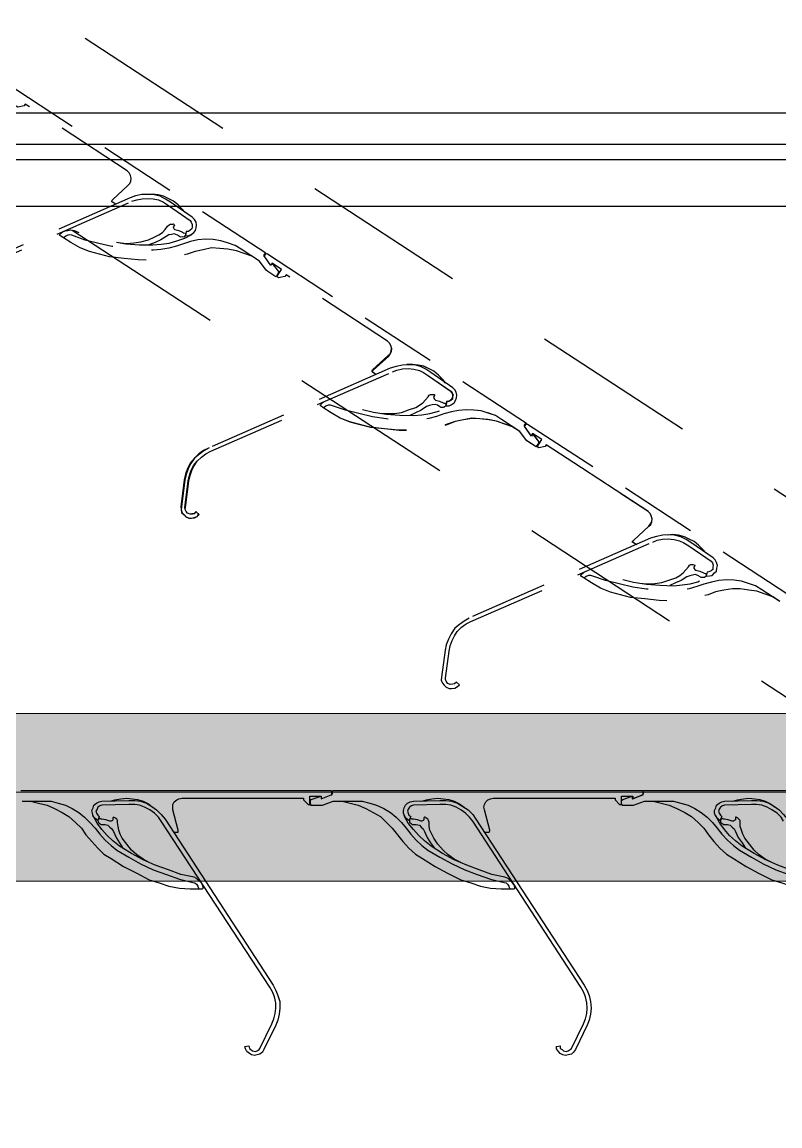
# Model space of a CAD drawing. Header units: centimetres. Extents: x -35664 to 50682, y -23001 to 23705.
# Drawn here: x 4958.26 to 4982.61, y -11494.89 to -11459.42 of the extents above; entities that cross this region are included whole.
import ezdxf

# ---------------------------------------------------------------- set-up
doc = ezdxf.new("R2010")
doc.units = ezdxf.units.CM
doc.linetypes.add('Style de ligne -13', pattern=[0.14763779527559057, 0.09842519685039372, -0.04921259842519685])
doc.linetypes.add('Style de ligne -17', pattern=[0.3472222222222222, 0.20828, -0.1389422222222222])
for name, color, linetype in [('B GÈnÈral_Hatch', 252, 'Continuous'), ('B Général', 252, 'Continuous'), ('prlm-Coupe', 252, 'Continuous')]:
    doc.layers.add(name, color=color, linetype=linetype)

# ---------------------------------------------------------------- blocks, each defined once
blk = doc.blocks.new('B 90.Groupe-129-1')
at = {"layer": 'B Général', "linetype": 'Style de ligne -13', "ltscale": 25.4}
for p, q in [((4963.056272186502, -4078.916809981443), (4971.364238609536, -4084.350623410322)), ((4966.914375557169, -4081.718410389997), (4963.637246288522, -4079.575008814908)), ((4967.004342807993, -4082.586596339323), (4961.179551185831, -4085.150483029463)), ((4961.23336297439, -4085.261554663755), (4967.058154596552, -4082.697667973615)), ((4968.233516468271, -4082.834111922361), (4968.930500044092, -4083.315263932325)), ((4969.000015892251, -4083.208978503324), (4968.303032364114, -4082.727826445676)), ((4968.804394163354, -4083.662750237562), (4968.788021053537, -4083.803793662168)), ((4971.161001266702, -4084.622367852308), (4970.576431240304, -4084.240030663587)), ((4971.374912609323, -4084.914028494932), (4971.161001266702, -4084.622367852308)), ((4971.417232670053, -4084.385284131147), (4979.742912544473, -4089.83068303404)), ((4971.723067964776, -4085.11644806204), (4971.873685182794, -4084.886163609602)), ((4975.275484623178, -4087.186981766798), (4972.016068901285, -4085.05516561804)), ((4975.365451874002, -4088.055167716123), (4969.540660299524, -4090.619054453947)), ((4969.594472088083, -4090.730126088239), (4975.436979450448, -4088.177826302625)), ((4976.594475425943, -4088.3025883132), (4977.291459001764, -4088.783740323163)), ((4976.594625581964, -4088.302683299161), (4977.309322609171, -4088.795420830823)), ((4977.37883845733, -4088.689135354139), (4976.664141430124, -4088.196397774793)), ((4977.165353121027, -4089.131226676084), (4977.148980011209, -4089.272270100691)), ((4977.183216776117, -4089.142907088376), (4977.14913016723, -4089.272365038968)), ((4979.521960272058, -4090.09084429083), (4978.937390197976, -4089.708507054426)), ((4979.522110428079, -4090.090939229108), (4978.937540353998, -4089.708602040388)), ((4979.778191627725, -4089.853760521985), (4988.103871502145, -4095.299159424879)), ((4979.735871566995, -4090.38250488577), (4979.521960272058, -4090.09084429083)), ((4979.753737415536, -4090.394186776258), (4979.52211262153, -4090.090940754987)), ((4980.084026922448, -4090.584924452879), (4980.234644140466, -4090.35464000044)), ((4980.08417707847, -4090.585019343473), (4980.234794248803, -4090.354734986402)), ((4983.63644358085, -4092.65545820532), (4980.377027858956, -4090.523642056562)), ((4968.745195593103, -4091.641595023252), (4968.635371364816, -4092.505568831541)), ((4968.76305920051, -4091.653275435544), (4968.653235019907, -4092.517249291517)), ((4968.764829315408, -4092.539655440427), (4968.874653496011, -4091.675681632139)), ((4968.782692922815, -4092.551335900404), (4968.892517151102, -4091.687362044431)), ((4969.207013334497, -4092.752989237882), (4969.112313331827, -4092.665759890653)), ((4969.224876941904, -4092.764669650175), (4969.130176986917, -4092.677440302946)), ((4983.726410831674, -4093.523644154645), (4977.901619257196, -4096.087530844785)), ((4977.955431045755, -4096.198602479078), (4983.797938408121, -4093.646302693464)), ((4984.955584539636, -4093.77115969), (4985.670281566842, -4094.263897221662)), ((4985.739797462686, -4094.157611792661), (4985.025100387796, -4093.664874213316)), ((4985.544175733789, -4094.611383526899), (4985.510089124902, -4094.740841429807)), ((4987.883069385751, -4095.559415619947), (4987.29849931167, -4095.177078431226)), ((4977.124018205865, -4097.121751874067), (4977.014193977579, -4097.985725682355)), ((4977.143651928171, -4098.019812291242), (4977.253476108774, -4097.15583843527)), ((4977.58583594726, -4098.233146088697), (4977.491135944589, -4098.145916693784))]:
    blk.add_line(p, q, dxfattribs=at)
at = {"layer": 'B Général', "linetype": 'Style de ligne -13', "ltscale": 25.4, "flags": 128}
for points in [[(4963.637246288522, -4079.575008814908), (4963.602488388284, -4079.628151505567), (4963.39738813804, -4079.671049063779), (4963.344245352014, -4079.636291211225)], [(4966.542339863046, -4082.790262501813), (4966.436054386361, -4082.720746653654), (4966.418340887292, -4082.70916117964), (4966.423797573312, -4082.662144988157), (4966.435383047326, -4082.644431536771), (4966.936262525781, -4082.187978976347), (4967.000319446786, -4082.128708260633), (4967.028949369653, -4082.046266549207), (4967.039865030511, -4081.952235596754), (4967.021480192407, -4081.864334958173), (4966.973794903024, -4081.782564538099), (4966.914525665506, -4081.718505375959)], [(4968.303032364114, -4082.727826445676), (4968.143604149087, -4082.623552649595), (4967.972590460046, -4082.536992352582), (4967.778404344781, -4082.485861294843), (4967.578761495813, -4082.48174647627), (4967.379117883905, -4082.477627890684), (4967.174016107781, -4082.520527785398), (4967.004342807993, -4082.586596339323)], [(4968.769729198679, -4083.058359807111), (4968.668902696832, -4082.94182919798), (4968.550358928903, -4082.813713973142), (4968.402517713769, -4082.691724389173), (4968.249218286737, -4082.616753380872), (4968.078204597696, -4082.53019308386), (4967.9017319815, -4082.490647452451), (4967.713676132425, -4082.468816893675), (4967.531746782525, -4082.476287549116)], [(4967.058156837686, -4082.69766945181), (4967.216244663461, -4082.649314396955), (4967.392045988306, -4082.61254476843), (4967.57397386001, -4082.605076354123), (4967.744317735895, -4082.615319197751), (4967.92079035209, -4082.654864781477), (4968.074088253244, -4082.729838126279), (4968.233516468271, -4082.834111922361)], [(4966.647098221048, -4084.022212164976), (4966.882170261606, -4084.049499457456), (4967.12269984649, -4084.029774277784), (4967.345515884622, -4083.998463671781), (4967.591502155527, -4083.931722252943), (4967.802061380609, -4083.841809933759), (4967.924719967111, -4083.770282357313), (4968.047378553613, -4083.69875482855), (4968.134607900842, -4083.604054873563), (4968.204123749002, -4083.497769396879)], [(4968.204122270807, -4083.497771638014), (4968.256593717798, -4083.456214373685), (4968.297481884225, -4083.432372134305), (4968.373795570596, -4083.431703084089), (4968.403096069558, -4083.425572770216), (4968.420809520944, -4083.437158291913), (4968.426938308939, -4083.466460984327), (4968.3921804087, -4083.519603674985), (4968.398308433755, -4083.548902695753), (4968.42215215133, -4083.589788668729), (4968.4398656504, -4083.60137409506), (4968.569322122797, -4083.635462992765), (4968.68719455169, -4083.687263100721), (4968.722621502146, -4083.710434048749), (4968.769636263116, -4083.715893023588), (4968.787349762186, -4083.727478497602), (4968.775764240488, -4083.745191996671), (4968.793479980692, -4083.756778948881), (4968.770307554468, -4083.792208188154), (4968.73554965423, -4083.845350878812), (4968.688534893258, -4083.839891999341), (4968.629933227761, -4083.852148764707), (4968.594506229623, -4083.828977816679), (4968.594506229623, -4083.828977816679), (4968.523647751077, -4083.782632916547), (4968.423492588266, -4083.742417471983), (4968.335591902001, -4083.760802310087), (4968.247691215738, -4083.779187100507), (4968.165918602213, -4083.826870911695), (4967.990788521036, -4083.939955704786), (4967.809528269036, -4084.023740046598), (4967.610555996163, -4084.095936577894)], [(4968.788021053537, -4083.803793662168), (4968.893635191186, -4083.796994345762), (4968.963822378381, -4083.767024033643), (4969.0571819918, -4083.701624529936), (4969.103525413736, -4083.630768292524), (4969.132153047784, -4083.548325102903), (4969.143069519266, -4083.454297917463), (4969.124684681161, -4083.366397231199), (4969.076998628839, -4083.284623139478), (4969.000014366373, -4083.208980744459)], [(4968.930500044092, -4083.315263932325), (4968.972057260736, -4083.367735379316), (4969.002027572855, -4083.437922566511), (4969.002698864206, -4083.514237683393), (4968.985654463037, -4083.578965943433), (4968.933183016046, -4083.620523207761), (4968.88070932792, -4083.662078993894), (4968.804395641549, -4083.662748044111)], [(4970.134395851358, -4084.026794140912), (4969.92249618934, -4083.964077609159), (4969.669708408578, -4083.925203364469), (4969.423052324518, -4083.915627282239), (4969.182521309122, -4083.93535475073), (4968.94812203811, -4083.984380381681), (4968.719847025141, -4084.062705796338), (4968.491574300989, -4084.141032641508), (4968.245588077768, -4084.207773964979), (4967.993473018869, -4084.24521264372), (4967.752941955789, -4084.264940112211), (4967.306640876993, -4084.251247733213), (4966.854211677773, -4084.208256381132), (4966.413368000253, -4084.147551529981), (4965.995695318445, -4084.051419680692), (4965.560308326943, -4083.943698590375), (4965.130382551416, -4083.78896431265), (4965.065652860864, -4083.771922152616), (4965.007052673563, -4083.784176676847), (4964.936865486367, -4083.814146941282), (4964.88439408706, -4083.855704157926), (4964.855093588098, -4083.861834519483), (4964.837380136712, -4083.850248997785), (4964.78423739837, -4083.815491049863), (4964.748808159097, -4083.792318575956), (4964.742681564554, -4083.763017409422), (4964.754267086251, -4083.745303910352), (4964.818323959573, -4083.686033146955), (4964.917811645731, -4083.649932568647), (4965.005712284311, -4083.631547778226), (4965.093612922891, -4083.613162987806), (4965.2053536074, -4083.635664885618), (4965.605982650979, -4083.796528714277), (4966.023655380472, -4083.892660515882), (4966.441326631769, -4083.988794606305), (4966.87058335708, -4084.06721519766), (4967.305300487741, -4084.098618834592), (4967.733885921701, -4084.100724213697), (4968.003715862496, -4084.074868863202), (4968.255830921395, -4084.037430184461), (4968.501819385751, -4083.970690243818), (4968.75939113067, -4083.886235373594), (4968.99312282966, -4083.760893815137)], [(4966.345863832697, -4084.482781022169), (4966.022219814523, -4084.397563355543), (4965.698577226862, -4084.312343447782), (4965.39810792373, -4084.191697972395), (4965.1030930178, -4084.024034875013), (4964.837381567224, -4083.85024675665)], [(4971.143434204324, -4084.610878127195), (4970.913149751886, -4084.460260956861), (4970.665820945962, -4084.3743719512), (4970.418492044671, -4084.288482993223), (4970.147990764841, -4084.238023226835), (4969.883621181711, -4084.216861718275), (4969.619247879251, -4084.195700972654), (4969.355545915826, -4084.250855343916), (4969.091846145852, -4084.30601128874), (4968.834272207483, -4084.390464633085), (4968.576696743234, -4084.474920313932), (4968.30141154693, -4084.547789662458), (4968.019993795618, -4084.591357129194), (4967.744037260278, -4084.587911360838), (4967.268435682519, -4084.580349200346), (4966.816006530984, -4084.537357848264), (4966.345861591562, -4084.482779591657)], [(4970.576433481439, -4084.240032141782), (4970.381576027139, -4084.112585967161), (4970.134249414667, -4084.026698392011)], [(4971.873685182794, -4084.886163609602), (4971.572544540628, -4084.689202969648), (4971.526201118691, -4084.760059207059), (4971.330003322824, -4084.479984133817), (4971.312287534936, -4084.468397181608), (4971.335458530649, -4084.432970183469), (4971.358630956873, -4084.397540944196), (4971.3995191233, -4084.373698657133), (4971.417232670053, -4084.385284131147)], [(4971.716939939722, -4085.087149041273), (4971.763283409341, -4085.016292803861), (4971.774870313867, -4084.998577111341), (4971.78032781051, -4084.951564591504), (4971.572544540628, -4084.689202969648), (4971.526201118691, -4084.760059207059), (4971.330001796945, -4084.479986327268), (4971.31228834556, -4084.468400853254), (4971.31774503158, -4084.421384709455), (4971.364088405831, -4084.350528472044)], [(4971.716939939722, -4085.087149041273), (4971.693767513498, -4085.122578280546), (4971.658338274225, -4085.099405854322), (4971.42805386947, -4084.948788636304), (4971.374911083444, -4084.914030736066)], [(4972.016068901285, -4085.05516561804), (4971.981311001046, -4085.108308356382), (4971.776210703119, -4085.151205914594), (4971.723067964776, -4085.11644806204)], [(4974.903298820718, -4088.258738940336), (4974.797013344034, -4088.189223092176), (4974.779299844964, -4088.177637570478), (4974.784756530984, -4088.130621426679), (4974.796342004998, -4088.11290792761), (4975.297221483454, -4087.656455414869), (4975.361278404458, -4087.597184651472), (4975.389908327325, -4087.514742940046), (4975.400823988183, -4087.420711987592), (4975.382439150079, -4087.332811349012), (4975.33475390838, -4087.251040976621), (4975.275484623178, -4087.186981766798)], [(4974.903302540048, -4088.258738129713), (4974.814730562432, -4088.200807803251), (4974.779303611978, -4088.177636807538), (4974.802476038201, -4088.142207520582), (4974.814061512216, -4088.124494069196), (4975.314938749536, -4087.668040030576), (4975.361282123788, -4087.597183840849), (4975.407625545724, -4087.526327603437), (4975.418543447717, -4087.432298176862), (4975.382442917093, -4087.332810538389), (4975.352471174463, -4087.262625592329), (4975.275488390192, -4087.186981003858)], [(4976.664141430124, -4088.196397774793), (4976.504713215097, -4088.092124074079), (4976.333699573739, -4088.005563729383), (4976.139513458475, -4087.954432671644), (4975.939870609506, -4087.950317805387), (4975.757942737802, -4087.957786219694), (4975.552838720544, -4088.000684636213), (4975.365451874002, -4088.055167716123)], [(4975.436979450448, -4088.177826302625), (4975.57735153602, -4088.117884200193), (4975.753152860864, -4088.081114619352), (4975.935080732568, -4088.073646252729), (4976.123140300973, -4088.095476048567), (4976.299612964853, -4088.135021632291), (4976.435197414621, -4088.198409455396), (4976.594625581964, -4088.302683299161)], [(4977.130688156351, -4088.52683619795), (4977.029861654504, -4088.410305588819), (4976.911317886575, -4088.282190363981), (4976.763476671442, -4088.160200780012), (4976.610177244409, -4088.085229771711), (4976.439163555367, -4087.998669474699), (4976.262690939172, -4087.959123890973), (4976.074635090097, -4087.937293284513), (4975.892705740198, -4087.944763939954)], [(4977.14840537475, -4088.538420956708), (4977.047578872904, -4088.421890347578), (4976.911321653589, -4088.282189601041), (4976.763480438455, -4088.160199969388), (4976.610178770288, -4088.085227435209), (4976.456880821451, -4088.01025413809), (4976.262694706185, -4087.95912308035), (4976.074636520609, -4087.937291043379), (4975.910422958596, -4087.956348603345)], [(4977.148980011209, -4089.272270100691), (4977.254594196542, -4089.2654707366), (4977.324781336053, -4089.235500424482), (4977.418140949472, -4089.170100920774), (4977.464484371408, -4089.099244683362), (4977.49311205314, -4089.016801493742), (4977.504028476937, -4088.922774308302), (4977.485643638834, -4088.834873669721), (4977.437957586511, -4088.753099530317), (4977.360973371729, -4088.677457135297)], [(4977.291459001764, -4088.783740323163), (4977.333016218408, -4088.836211770154), (4977.362986530527, -4088.906398957349), (4977.363657821877, -4088.982714121915), (4977.346613420709, -4089.047442334272), (4977.294141973718, -4089.0889995986), (4977.241668285593, -4089.130555384733), (4977.165354599221, -4089.131224434949)], [(4977.309322609171, -4088.795420830823), (4977.350879873498, -4088.847892230131), (4977.380850185617, -4088.918079417325), (4977.363805736764, -4088.982807629682), (4977.364477028115, -4089.059122794248), (4977.312005628808, -4089.100680058576), (4977.241818489298, -4089.130650275327), (4977.183218254312, -4089.142904847242)], [(4978.937542595132, -4089.708603518583), (4978.742685140833, -4089.581157248594), (4978.513072027429, -4089.506855242826), (4978.283456672891, -4089.432551758863), (4978.048384584649, -4089.405264466383), (4977.801728500589, -4089.395688431837), (4977.561197485193, -4089.415415852643), (4977.326798214182, -4089.464441483594), (4977.080809749826, -4089.531181376554), (4976.852536977991, -4089.609508221723), (4976.606548513635, -4089.676248114682), (4976.35443350242, -4089.713686793424), (4976.11390243934, -4089.733414214231), (4975.667603553995, -4089.719723313428), (4975.232887901529, -4089.688317435362), (4974.792044224008, -4089.627612584211), (4974.356655754312, -4089.519893782713), (4973.921271051629, -4089.412174218275), (4973.509058727487, -4089.26902536688), (4973.444329036935, -4089.251983206846), (4973.368015350565, -4089.252652257062), (4973.29782816337, -4089.282622569181), (4973.245356811746, -4089.324179785825), (4973.233769811853, -4089.341895526029), (4973.19834057258, -4089.318723099806), (4973.145197786554, -4089.283965199567), (4973.127484335168, -4089.272379677869), (4973.121357788308, -4089.243078463651), (4973.132943310006, -4089.225364964582), (4973.197000183328, -4089.166094201185), (4973.278774322733, -4089.118408196546), (4973.384388460382, -4089.11160888014), (4973.472289146646, -4089.093224089719), (4973.566316332086, -4089.104140513517), (4973.96694313453, -4089.265002768613), (4974.384618057474, -4089.361136143781), (4974.82000280784, -4089.468855708219), (4975.231547512277, -4089.535688536741), (4975.666260923608, -4089.567092936612), (4976.112562050088, -4089.580785363294), (4976.382392086251, -4089.554929869749), (4976.634507097467, -4089.517491238691), (4976.880495609506, -4089.450751345731), (4977.120353855355, -4089.354711001493), (4977.354085506662, -4089.229369395353)], [(4975.025772155985, -4089.502271788694), (4975.243130745157, -4089.517973559477), (4975.501373781427, -4089.509833901502), (4975.724189819559, -4089.478523247816), (4975.95246254371, -4089.400196402647), (4976.180735315545, -4089.321869557477), (4976.303393902048, -4089.250341981031), (4976.40833898948, -4089.167228978254), (4976.495568384393, -4089.0725289279), (4976.582797683938, -4088.977828972913)], [(4976.582798494562, -4088.977832739927), (4976.6175563948, -4088.924690001585), (4976.658442320093, -4088.900846236326), (4976.734756054148, -4088.900177186109), (4976.781772245629, -4088.905633872129), (4976.781772245629, -4088.905633872129), (4976.78789879249, -4088.934935086347), (4976.753140844567, -4088.988077824689), (4976.759271110757, -4089.017378275968), (4976.783112634881, -4089.058262770749), (4976.818541874154, -4089.081435196973), (4976.947998298868, -4089.115524094678), (4977.065870727762, -4089.167324202635), (4977.083584226831, -4089.178909628965), (4977.130598940118, -4089.184368603803), (4977.148312439187, -4089.195954077818), (4977.13672691749, -4089.21366762457), (4977.154440464243, -4089.225253050901), (4977.148983730539, -4089.272269290067), (4977.096510090097, -4089.3138250762), (4977.067211069329, -4089.319953053571), (4976.990895904763, -4089.320624392606), (4976.973182453378, -4089.309038870908), (4976.95546666549, -4089.297451918699), (4976.884610428079, -4089.251108544447), (4976.802168716653, -4089.22247862158), (4976.714268078073, -4089.240863412), (4976.626367391809, -4089.259248250105), (4976.526881279215, -4089.295346491911), (4976.351751245721, -4089.408431332685), (4976.170490993723, -4089.492215626814), (4975.989232172235, -4089.575997727491)], [(4974.724537815317, -4089.962840645887), (4974.40089374946, -4089.877622979261), (4974.077251161798, -4089.7924030715), (4973.759066118463, -4089.660170643903), (4973.464053453668, -4089.492509024717), (4973.198339761957, -4089.318719380476)], [(4974.706822790368, -4089.951257460691), (4974.383178772196, -4089.866039746381), (4974.059536184533, -4089.780819838621), (4973.759066881403, -4089.660174363233), (4973.464051975473, -4089.492511265852), (4973.19834057258, -4089.318723147489)], [(4978.937392439111, -4089.708508532621), (4978.742534984811, -4089.581062357999), (4978.495208372338, -4089.495174830533)], [(4979.504393161997, -4090.079354565717), (4979.274108709558, -4089.928737395383), (4979.026779903635, -4089.842848389722), (4978.779451002343, -4089.756959384061), (4978.508949722513, -4089.706499665357), (4978.244580139382, -4089.685338156797), (4977.980206836923, -4089.664177363492), (4977.716504873499, -4089.719331782438), (4977.452805103525, -4089.774487679578), (4977.195231165155, -4089.858941071607), (4976.937655700906, -4089.943396704771), (4976.662370504602, -4090.016266053296), (4976.380952753289, -4090.059833567716), (4976.10499621795, -4090.056387751676), (4975.629394640191, -4090.048825591184), (4975.176965488657, -4090.005834286786), (4974.706820549234, -4089.951255982496)], [(4979.50439692901, -4090.079353755094), (4979.291825975641, -4089.940322011091), (4979.044497122033, -4089.854433053114), (4978.779454769357, -4089.756958621122), (4978.526669182046, -4089.718085854627), (4978.244583858713, -4089.685337346174), (4977.99792634414, -4089.675763505079), (4977.716508592828, -4089.719330971815), (4977.452808870538, -4089.774486868955), (4977.212948383554, -4089.870525734998), (4976.937659420236, -4089.943395894147), (4976.662374223932, -4090.016265290357), (4976.398672260507, -4090.071419709303), (4976.122713484033, -4090.067972415067), (4975.647111858591, -4090.060410349943), (4975.176969207986, -4090.005833476163), (4974.724540056452, -4089.962842076398)], [(4980.234644140466, -4090.35464000044), (4979.9335034983, -4090.157679360486), (4979.887160076364, -4090.228535597898), (4979.690962280496, -4089.948460524656), (4979.673246492608, -4089.936873572447), (4979.696417488321, -4089.901446574308), (4979.719589914544, -4089.866017335035), (4979.760478080972, -4089.842175095655), (4979.778191627725, -4089.853760521985)], [(4980.077898897393, -4090.555625479795), (4980.124242367014, -4090.4847691947), (4980.135829271539, -4090.46705350218), (4980.141286768182, -4090.420041030027), (4979.9335034983, -4090.157679360486), (4979.887160076364, -4090.228535597898), (4979.690960754617, -4089.94846276579), (4979.673247303232, -4089.936877291776), (4979.678703989252, -4089.889861100294), (4979.725047363504, -4089.819004862882)], [(4980.095762552484, -4090.567305892087), (4980.142106022104, -4090.496449654676), (4980.153692926629, -4090.478733962156), (4980.141434683069, -4090.42013449011), (4979.95136715339, -4090.169359820463), (4979.905023731454, -4090.240216057874), (4979.691110958322, -4089.948557704069), (4979.673395170435, -4089.936970751859), (4979.696567596658, -4089.90154156027), (4979.742911066278, -4089.830685275175)], [(4980.234794248803, -4090.354734986402), (4979.933653606638, -4090.157774346449), (4979.887310232385, -4090.22863058386), (4979.708825887903, -4089.960140984632), (4979.691112388833, -4089.948555462934), (4979.696567596658, -4089.90154156027), (4979.719740070565, -4089.866112273313), (4979.760628284677, -4089.842269986249), (4979.796055235131, -4089.865440981962)], [(4969.540510143503, -4090.618959420301), (4969.359249891504, -4090.702743762113), (4969.213420356973, -4090.809698289014), (4969.073719562753, -4090.945955556012), (4968.94014450477, -4091.111510270216), (4968.853586496576, -4091.282525437452), (4968.784739698633, -4091.465124600507), (4968.745194114907, -4091.641597264387)], [(4969.540660299524, -4090.619054453947), (4969.377115787729, -4090.714425700285), (4969.231286205514, -4090.821380227186), (4969.073869671091, -4090.946050494291), (4968.958010448679, -4091.123192208387), (4968.871450103982, -4091.294205897428), (4968.802605594858, -4091.476806538679), (4968.763060011132, -4091.653279154874)], [(4980.077898897393, -4090.555625479795), (4980.054726471169, -4090.591054671384), (4980.019297231896, -4090.56788224516), (4979.789012827142, -4090.417265027143), (4979.735870041116, -4090.382507174589)], [(4980.095762552484, -4090.567305892087), (4980.054876627191, -4090.591149657346), (4980.019447387918, -4090.567977231122), (4979.806876434549, -4090.428945487119), (4979.753733696207, -4090.394187586881)], [(4980.377027858956, -4090.523642056562), (4980.342269958719, -4090.576784747221), (4980.137169708474, -4090.619682305433), (4980.084026922448, -4090.584924452879)], [(4980.377180303796, -4090.523738425351), (4980.342422355874, -4090.576881163694), (4980.137322057946, -4090.619778817274), (4980.084179319604, -4090.585020869352)], [(4983.28212515281, -4093.738894980527), (4983.175839676126, -4093.669379132368), (4983.158126177057, -4093.657793658354), (4983.163582863077, -4093.610777466871), (4983.175168337091, -4093.593063967802), (4983.676047815546, -4093.136611455061), (4983.740104736551, -4093.077340691663), (4983.768734659418, -4092.994898980237), (4983.779650272592, -4092.900868075468), (4983.761265482171, -4092.812967389204), (4983.713580240472, -4092.731197016813), (4983.654309477075, -4092.667140095808), (4980.377180303796, -4090.523738425351)], [(4968.8746520655, -4091.67568382559), (4968.914197601541, -4091.499211209394), (4968.97145520614, -4091.334326308347), (4969.046429981454, -4091.181026118375), (4969.156830324396, -4091.05089916525), (4969.29653335975, -4090.914643424131), (4969.442364372476, -4090.807686656095), (4969.594321932062, -4090.730031102277)], [(4968.89251572059, -4091.687364285566), (4968.932061256632, -4091.51089166937), (4968.98931886123, -4091.346006768324), (4969.064293636545, -4091.192706578352), (4969.156980432733, -4091.050994151212), (4969.296683468087, -4090.914738362409), (4969.442514528497, -4090.80778154669), (4969.594472088083, -4090.730126088239)], [(4968.635371364816, -4092.505568831541), (4968.642170681223, -4092.611183016874), (4968.660555519326, -4092.699083655454), (4968.737540497049, -4092.774729817487), (4968.796811260446, -4092.838786690809), (4968.879252971872, -4092.867416613676), (4968.973281635507, -4092.878330796339), (4969.061182274088, -4092.859946005918), (4969.160668434366, -4092.823847668745), (4969.207013334497, -4092.752989237882)], [(4968.653235019907, -4092.517249291517), (4968.642320837243, -4092.611277955152), (4968.678419126733, -4092.71076411543), (4968.737688411935, -4092.77482327757), (4968.796959127649, -4092.838880198576), (4968.897116626962, -4092.879097025968), (4968.973431791528, -4092.878425734617), (4969.079045929177, -4092.87162641821), (4969.160818590387, -4092.823942654707), (4969.224876941904, -4092.764669650175)], [(4969.112313331827, -4092.665759890653), (4969.065969957574, -4092.736616080381), (4968.989654793008, -4092.737287371732), (4968.931053079828, -4092.749544184781), (4968.848611368402, -4092.720914261915), (4968.807054104074, -4092.668442862608), (4968.777083839639, -4092.598255675412), (4968.764829315408, -4092.539655440427)], [(4969.130179275735, -4092.677441733457), (4969.066122307046, -4092.736712544538), (4969.007520641549, -4092.748969309904), (4968.931205476983, -4092.749640648939), (4968.848763813241, -4092.721010678388), (4968.807206501229, -4092.668539279081), (4968.777236236795, -4092.598352091886), (4968.782695163949, -4092.551337378599)], [(4983.26426149772, -4093.727214520551), (4983.175689520105, -4093.669284194089), (4983.14026256965, -4093.646113198377), (4983.163434995874, -4093.61068391142), (4983.175020469888, -4093.592970460035), (4983.675897707208, -4093.136516469099), (4983.72224108146, -4093.065660231687), (4983.768584503397, -4092.994804041959), (4983.779502405389, -4092.900774567701), (4983.743401874764, -4092.801286976911), (4983.713430132135, -4092.731102030851), (4983.636447347863, -4092.655457394697)], [(4985.025100387796, -4093.664874213316), (4984.865672172769, -4093.560600464918), (4984.694658531412, -4093.474040120222), (4984.500472416146, -4093.422909062482), (4984.300829614862, -4093.418794196225), (4984.118901695474, -4093.426262610532), (4983.913797678217, -4093.469161027052), (4983.726410831674, -4093.523644154645)], [(4985.509364332422, -4094.006897347547), (4985.408537830575, -4093.890366738416), (4985.272280611261, -4093.75066599188), (4985.124439396127, -4093.628676407911), (4984.97113772796, -4093.553703873731), (4984.817839779123, -4093.478730528928), (4984.623653663858, -4093.427599471189), (4984.43559547828, -4093.405767434217), (4984.271381916269, -4093.424825041868)], [(4983.797938408121, -4093.646302693464), (4983.938310493691, -4093.586360638715), (4984.114111818536, -4093.549591057874), (4984.29603969024, -4093.542122643567), (4984.484099306329, -4093.563952439405), (4984.660571922524, -4093.603498070814), (4984.796156372293, -4093.666885846235), (4984.955584539636, -4093.77115969)], [(4985.510089124902, -4094.740841429807), (4985.615703262552, -4094.734042113401), (4985.703603948816, -4094.715657275297), (4985.779250063165, -4094.638672297574), (4985.84330698417, -4094.579401534177), (4985.85422111915, -4094.485372870542), (4985.8828510897, -4094.402931159116), (4985.846752752526, -4094.303445046522), (4985.799066700204, -4094.221670907117), (4985.739795936807, -4094.157613986112)], [(4983.386731113656, -4094.970748179533), (4983.604089702829, -4094.986449997999), (4983.862332739099, -4094.978310292341), (4984.085148777231, -4094.946999638654), (4984.313421549066, -4094.868672793485), (4984.541694273217, -4094.790345948316), (4984.66435285972, -4094.718818371869), (4984.769297947152, -4094.635705369093), (4984.856527342065, -4094.541005366422), (4984.943756689294, -4094.446305363752)], [(4984.943757452234, -4094.446309130765), (4984.978515400156, -4094.393166392423), (4985.019401277765, -4094.369322674848), (4985.095715011819, -4094.368653576948), (4985.142731203302, -4094.374110310651), (4985.142731203302, -4094.374110310651), (4985.148857750161, -4094.40341152487), (4985.11409980224, -4094.456554263212), (4985.120230068429, -4094.485854666807), (4985.144071592554, -4094.526739161588), (4985.179500831827, -4094.549911587812), (4985.30895725654, -4094.584000485517), (4985.426829685433, -4094.635800593473), (4985.444543184503, -4094.647386067487), (4985.491557945474, -4094.652844994642), (4985.50927139686, -4094.66443051634), (4985.497685875162, -4094.682144015409), (4985.515399421914, -4094.693729441739), (4985.509942688211, -4094.740745680906), (4985.457469047769, -4094.782301467038), (4985.428170074685, -4094.78842944441), (4985.351854862436, -4094.789100783445), (4985.33414141105, -4094.777515261747), (4985.316425623163, -4094.765928357221), (4985.245569385751, -4094.719584935285), (4985.163127674326, -4094.690955012418), (4985.075227035745, -4094.709339802839), (4984.987326349481, -4094.727724640943), (4984.887840236886, -4094.763822882749), (4984.712710203394, -4094.876907723524), (4984.531449951394, -4094.960692017652), (4984.350191129907, -4095.04447411833)], [(4985.670281566842, -4094.263897221662), (4985.71183883117, -4094.316368620969), (4985.741809143289, -4094.386555808164), (4985.724764694436, -4094.451284020521), (4985.725435985788, -4094.527599185087), (4985.672964586481, -4094.569156449415), (4985.602777446969, -4094.59912671385), (4985.544177211984, -4094.611381285764)], [(4987.298501552805, -4095.177079957105), (4987.103644098504, -4095.049633687116), (4986.874030985101, -4094.975331633665), (4986.644415630563, -4094.901028149702), (4986.409343542322, -4094.873740904905), (4986.162687458261, -4094.864164822675), (4985.922156442864, -4094.883892243482), (4985.687757171853, -4094.932917874433), (4985.441768707498, -4094.999657767393), (4985.213495935663, -4095.077984612562), (4984.967507471307, -4095.144724505521), (4984.715392460092, -4095.182163184263), (4984.474861444696, -4095.20189060507), (4984.028562511667, -4095.188199751951), (4983.593846859201, -4095.1567938262), (4983.15300318168, -4095.096088975049), (4982.717614711984, -4094.988370221235), (4982.282230009301, -4094.880650609113), (4981.870017685159, -4094.737501757719), (4981.805287994607, -4094.720459597685), (4981.728974308237, -4094.721128647901), (4981.658787121041, -4094.75109896002), (4981.606315769418, -4094.792656176664), (4981.594728769525, -4094.810371964551), (4981.559299530252, -4094.787199490644), (4981.506156791909, -4094.752441590406), (4981.48844329284, -4094.740856068708), (4981.482316745981, -4094.71155485449), (4981.493902267679, -4094.693841355421), (4981.557959141001, -4094.634570592023), (4981.639733280404, -4094.586884587385), (4981.745347418054, -4094.580085270979), (4981.833248104318, -4094.561700480558), (4981.927275289758, -4094.572616904356), (4982.327902092203, -4094.733479159452), (4982.745577015145, -4094.82961253462), (4983.180961765512, -4094.937332099058), (4983.59250646995, -4095.004164927579), (4984.02721988128, -4095.035569375135), (4984.473521055445, -4095.049261754133), (4984.743351043924, -4095.023406308271), (4984.995466055139, -4094.98596762953), (4985.241454567178, -4094.919227784254), (4985.481312813028, -4094.823187392331), (4985.715044464334, -4094.697845786191)], [(4983.085496772988, -4095.431317036725), (4982.761852707132, -4095.3460993701), (4982.43821011947, -4095.260879462339), (4982.120025076135, -4095.128647034742), (4981.82501241134, -4094.960985463239), (4981.559298719629, -4094.787195771314)], [(4987.865355886682, -4095.547830145932), (4987.652784933312, -4095.408798449613), (4987.405456079706, -4095.322909443952), (4987.140413727029, -4095.225435011961), (4986.887628139719, -4095.186562245466), (4986.605542816385, -4095.153813737013), (4986.358885301813, -4095.144239943601), (4986.0774675505, -4095.187807362653), (4985.81376782821, -4095.242963259794), (4985.573907341226, -4095.339002125837), (4985.298618377908, -4095.411872284986), (4985.023333181603, -4095.484741681196), (4984.759631218179, -4095.539896100141), (4984.483672441705, -4095.536448805906), (4984.008070816262, -4095.528886740781), (4983.537928165659, -4095.474309867002), (4983.085499014123, -4095.431318514921)], [(4977.901619257196, -4096.087530844785), (4977.738074745401, -4096.182902091123), (4977.592245163187, -4096.289856618025), (4977.434828628762, -4096.414526932813), (4977.31896940635, -4096.591668599225), (4977.232409061655, -4096.762682288267), (4977.163564552529, -4096.945282929517), (4977.124018968805, -4097.121755545713)], [(4977.253474678262, -4097.155840676404), (4977.293020214303, -4096.979368060209), (4977.350277818902, -4096.814483159162), (4977.425252594217, -4096.66118296919), (4977.517939390405, -4096.519470542051), (4977.65764242576, -4096.383214753248), (4977.803473486169, -4096.276257937528), (4977.955431045755, -4096.198602479078)], [(4977.014193977579, -4097.985725682355), (4977.003279794915, -4098.07975434599), (4977.039378084405, -4098.179240506269), (4977.098647369608, -4098.243299668409), (4977.15791808532, -4098.307356589414), (4977.258075584634, -4098.347573464491), (4977.3343907492, -4098.346902125455), (4977.44000488685, -4098.340102809049), (4977.521777548059, -4098.292419045545), (4977.58583594726, -4098.233146088697)], [(4977.491138233408, -4098.145918171979), (4977.427081264718, -4098.205188935377), (4977.368479599221, -4098.217445700742), (4977.292164434655, -4098.218117039777), (4977.209722770914, -4098.189487069227), (4977.168165458902, -4098.137015717603), (4977.138195194467, -4098.066828530408), (4977.143654169306, -4098.019813769437)]]:
    blk.add_lwpolyline(points, dxfattribs=at)
blk = doc.blocks.new('B 90.Groupe-130-1')
at = {"layer": 'B Général', "linetype": 'Continuous'}
for p, q in [((4973.440542849324, -4101.637740843869), (4963.492210539601, -4101.637740843869)), ((4983.431031759998, -4101.637740843869), (4973.503865298054, -4101.637740891553)), ((4993.443041762135, -4101.637740843869), (4983.494709500095, -4101.637740843869)), ((4963.534542187474, -4101.976407187559), (4964.233043345234, -4101.976407187559)), ((4966.095531948826, -4101.976407187559), (4966.963364943287, -4101.955241387464)), ((4968.67804280164, -4101.870575469114), (4972.572709807178, -4101.870575469114)), ((4972.784375914356, -4102.082241576291), (4972.784375914356, -4101.807075398542)), ((4973.186542376301, -4102.10340742407), (4973.52520871999, -4101.976407187559)), ((4973.52520871999, -4101.976407187559), (4974.223709925434, -4101.976407187559)), ((4976.107364329121, -4101.976407187559), (4976.954031523487, -4101.955241387464)), ((4978.66870938184, -4101.870575516798), (4982.584542187474, -4101.870575469114)), ((4982.796208294651, -4102.082241576291), (4982.796208294651, -4101.807075398542)), ((4983.177031286976, -4102.10340742407), (4983.536863478444, -4101.976407187559)), ((4983.536866148732, -4101.976407187559), (4984.235367354176, -4101.976407187559)), ((4986.098030909321, -4101.976407187559), (4986.965863903783, -4101.955241387464)), ((4966.963364943287, -4102.082241623975), (4966.095531948826, -4102.10340742407)), ((4976.954031523487, -4102.082241623975), (4976.107364329121, -4102.10340742407)), ((4986.96586657407, -4102.082241623975), (4986.098033579609, -4102.10340742407)), ((4966.010866030476, -4102.463242238142), (4965.968531759999, -4102.590242474653)), ((4971.493033036015, -4107.945409243681), (4968.00053249242, -4102.611408322431)), ((4968.127532728931, -4102.547908156492), (4971.59886475446, -4107.881909125424)), ((4976.02269841077, -4102.463242238142), (4975.959198292515, -4102.590242474653)), ((4981.483699568531, -4107.945409243681), (4978.012367543003, -4102.611408274747)), ((4978.118199261448, -4102.547908204176), (4981.589531286976, -4107.881909173108)), ((4986.013364943287, -4102.463242238142), (4985.949864872715, -4102.590242474653)), ((4971.175532492421, -4109.913907187559), (4971.55653315427, -4109.130740111448)), ((4971.683533343098, -4109.173074381925), (4971.302532728932, -4109.95624150572)), ((4981.187364872715, -4109.913907187559), (4981.568365534566, -4109.130740111448)), ((4981.695365723393, -4109.173074381925), (4981.314365061543, -4109.95624150572)), ((4970.688700112126, -4109.850407116986), (4970.815700348637, -4109.829241269208)), ((4980.70053249242, -4109.850407116986), (4980.827532728932, -4109.829241269208))]:
    blk.add_line(p, q, dxfattribs=at)
at = {"layer": 'B Général', "linetype": 'Continuous', "flags": 128}
for points in [[(4972.784375914356, -4101.807075398542), (4973.144208105824, -4101.807075398542), (4973.144208105824, -4101.891741316892), (4973.461708601734, -4101.764741080381), (4973.482877119801, -4101.764741080381), (4973.482877119801, -4101.722409480191), (4973.482877119801, -4101.68007516203), (4973.461708601734, -4101.637740843869), (4973.440542849324, -4101.637740843869)], [(4972.805541762134, -4102.061075823881), (4972.805541762134, -4101.97640990553), (4972.805541762134, -4101.955241387464), (4972.82670756223, -4101.912909787275), (4973.144208105824, -4101.807075398542), (4973.144208105824, -4101.891741316892), (4973.461708601734, -4101.764743798352), (4973.482874449513, -4101.764743750669), (4973.504042919895, -4101.722409480191), (4973.504042919895, -4101.637743561841)], [(4982.796033343098, -4102.061075823881), (4982.796033343098, -4101.97640990553), (4982.796033343098, -4101.955241387464), (4982.838367661259, -4101.912909787275), (4983.134699686787, -4101.807075398542), (4983.134699686787, -4101.891741316892), (4983.473366030476, -4101.764743750669), (4983.494534548542, -4101.764743798352), (4983.494534548542, -4101.722409432508), (4983.494534548542, -4101.637743561841)], [(4982.796208294651, -4101.807075398542), (4983.156040438435, -4101.807075398542), (4983.156040438435, -4101.891741316892), (4983.452375181934, -4101.764741080381), (4983.47354098203, -4101.764741080381), (4983.494709500095, -4101.722409480191), (4983.494709500095, -4101.68007516203), (4983.47354098203, -4101.637740843869), (4983.43120938184, -4101.637740843869)], [(4963.555707987568, -4101.976407187559), (4963.809708412907, -4101.976407235243), (4964.063708838245, -4102.039907305814), (4964.338875063679, -4102.10340742407), (4964.571707018635, -4102.209241812803), (4964.825707443973, -4102.336239331342), (4965.037373598835, -4102.463239567854), (4965.249042376301, -4102.653739874937), (4965.439540013096, -4102.844240182019), (4965.58770871999, -4103.055906336881), (4965.778209074757, -4103.267575162031), (4965.968706663868, -4103.479241316893), (4966.159207018635, -4103.669741576292), (4966.39204164388, -4103.817907660581), (4966.794208105824, -4104.071908038236), (4967.217540320179, -4104.283574193098), (4967.619706782124, -4104.495240347959)], [(4964.233040674946, -4101.976407187559), (4964.46587530019, -4101.976407235243), (4964.698707207463, -4102.039907305814), (4964.931541880391, -4102.10340742407), (4965.143207987569, -4102.209241812803), (4965.354874094746, -4102.336239331342), (4965.545374449513, -4102.484408038236), (4965.714706238529, -4102.653739874937), (4965.884040793202, -4102.844240182019), (4966.032206782123, -4103.034740536787), (4966.201541289112, -4103.225240891554), (4966.39204164388, -4103.394572728253), (4966.582541950962, -4103.542741387464), (4966.96353989484, -4103.77557334242), (4967.344540556691, -4103.987239449598), (4967.746707018635, -4104.177739804365), (4968.170041950963, -4104.325908463575), (4968.593374213002, -4104.474074500181), (4969.01670647504, -4104.579906266309), (4969.080206593297, -4104.601074736692), (4969.143706663868, -4104.643406336882), (4969.186040982029, -4104.706906455137), (4969.207206782124, -4104.770406573392), (4969.207206782124, -4104.791575091459), (4969.249541100285, -4104.791575091459), (4969.31304121854, -4104.791575043775), (4969.334207018635, -4104.791575091459), (4969.35537281873, -4104.770406525708), (4969.35537281873, -4104.749240773298), (4969.334207018635, -4104.664574854947), (4969.291872700474, -4104.579906266309), (4969.207206782124, -4104.516406148054), (4969.143706663868, -4104.452906029798), (4969.059040793201, -4104.410574381925), (4968.635708531163, -4104.325908511259), (4968.233539351246, -4104.177739756681), (4967.81020713689, -4104.029573720075), (4967.429206475041, -4103.86023926077), (4967.048208531162, -4103.648573105909), (4966.667207869313, -4103.415741198636), (4966.455541762135, -4103.246406643964), (4966.265041407368, -4103.077074807264), (4966.09570690038, -4102.88657450018), (4965.947540863774, -4102.674908393003), (4965.820540674946, -4102.442073767759)], [(4965.968531759999, -4102.590242474653), (4965.883865841648, -4102.526742356397), (4965.820365723393, -4102.463242285825), (4965.799197205326, -4102.357407849408), (4965.778031405232, -4102.272741978742), (4965.820365723393, -4102.188076012708), (4965.841531523487, -4102.103410142042), (4965.926197441838, -4102.039909976103), (4966.010866030476, -4101.997575705625), (4966.095531948826, -4101.97640990553)], [(4966.370875843784, -4101.976407187559), (4966.519041832707, -4101.934072917082), (4966.709542187474, -4101.891741269208), (4966.900042494557, -4101.870572798825), (4967.069377001545, -4101.891741316892), (4967.238708838246, -4101.912907116986), (4967.429209193013, -4101.976407235243), (4967.598543700001, -4102.061073105909), (4967.72554121854, -4102.166907494642)], [(4966.963364943287, -4101.955241387464), (4967.153865298054, -4101.955241387464), (4967.344365605137, -4101.976407187559), (4967.53486591222, -4102.039907305814), (4967.704197748921, -4102.145741742231), (4967.852363785527, -4102.251573412992), (4968.00053249242, -4102.399742119886), (4968.127532728931, -4102.547908156492)], [(4968.402873858235, -4102.971240418531), (4968.508708294651, -4102.971240418531), (4968.551039894841, -4102.971240418531), (4968.551039942524, -4102.928906148054), (4968.551039894841, -4102.907740347959), (4968.381708105824, -4102.251573460676), (4968.381708105824, -4102.166907494642), (4968.381708105824, -4102.082241623975), (4968.424039706013, -4101.997573035337), (4968.508708294651, -4101.934072869398), (4968.572208412907, -4101.891741269208), (4968.678040131352, -4101.870572798825)], [(4972.572709807178, -4101.870575469114), (4972.572709807178, -4101.934075587369), (4972.720875843785, -4102.082241623975), (4972.784375914356, -4102.082241576291)], [(4973.546199568531, -4101.976407187559), (4973.821365841648, -4101.976407187559), (4974.075366266987, -4102.039907305814), (4974.329366692325, -4102.10340742407), (4974.583367117664, -4102.209241860486), (4974.81619907262, -4102.336239331342), (4975.049033697865, -4102.463239567854), (4975.239534004948, -4102.653739874937), (4975.430031641743, -4102.844240182019), (4975.599366148732, -4103.055906336881), (4975.76870065572, -4103.267575162031), (4975.959198292515, -4103.479241316893), (4976.170867117665, -4103.669741623975), (4976.403699072621, -4103.817907612897), (4976.805865534565, -4104.07190808592), (4977.208031948826, -4104.283574193098), (4977.631366881154, -4104.495240300275)], [(4974.223707207462, -4101.976407187559), (4974.45654188039, -4101.976407187559), (4974.710539587757, -4102.039907305814)], [(4975.959198292515, -4102.590242474653), (4975.874532374165, -4102.526742356397), (4975.832198103688, -4102.463242285825), (4975.789863785527, -4102.357407849408), (4975.789863785527, -4102.272741978742), (4975.81103225591, -4102.188076012708), (4975.853363903782, -4102.103410142042), (4975.916863974354, -4102.039910023786), (4976.001532610676, -4101.997575705625), (4976.107364329121, -4101.97640990553)], [(4976.382533224843, -4101.976407235243), (4976.530699261448, -4101.934072917082), (4976.700033768437, -4101.891741269208), (4976.890534123204, -4101.870572798825), (4977.059865912221, -4101.891741316892), (4977.250366266987, -4101.912907069303), (4977.419700773976, -4101.976407235243), (4977.589032610676, -4102.061073105909), (4977.737198599598, -4102.166907542325)], [(4976.954031523487, -4101.955241387464), (4977.144531878254, -4101.955241387464), (4977.335032137654, -4101.976407235243), (4977.52553249242, -4102.039907305814), (4977.694864329121, -4102.145741694547), (4977.86419883611, -4102.251573412992), (4978.012364872715, -4102.399742167569), (4978.118199261448, -4102.547908204176)], [(4978.393365534565, -4102.971240466215), (4978.520365723392, -4102.971240466215), (4978.541531523488, -4102.971240418531), (4978.562700041553, -4102.928906148054), (4978.562700041553, -4102.907740300276), (4978.393365486882, -4102.251573412992), (4978.372199686787, -4102.166907494642), (4978.393365534565, -4102.082241623975), (4978.435699805043, -4101.997572987653), (4978.499199923298, -4101.934072917082), (4978.583865793965, -4101.891741269208), (4978.668531759999, -4101.870572798825)], [(4982.584542187474, -4101.870575469114), (4982.584542187474, -4101.934075635053), (4982.732708176396, -4102.082241623975), (4982.796208294651, -4102.082241576291)], [(4983.537041100285, -4101.976407187559), (4983.812207325718, -4101.976407187559), (4984.066207751057, -4102.039907305814), (4984.320208176396, -4102.10340742407), (4984.574208601734, -4102.209241860486), (4984.828209074757, -4102.336239331342), (4985.039875181935, -4102.463239567854), (4985.251541289113, -4102.653739874937), (4985.442041643879, -4102.844240229703), (4985.590207632801, -4103.055906384565), (4985.759542187474, -4103.267575162031), (4985.950039824269, -4103.479241316893), (4986.161708601734, -4103.669741623975), (4986.39454055669, -4103.817907612897), (4986.796707018635, -4104.07190808592), (4987.19887348058, -4104.283574193098), (4987.622208412907, -4104.495240300275)], [(4984.235364636204, -4101.976407187559), (4984.468199261448, -4101.976407235243), (4984.701031216404, -4102.039907305814), (4984.933865841648, -4102.10340742407), (4985.145531948826, -4102.209241812803), (4985.357198103688, -4102.336239331342), (4985.547698410771, -4102.484408038236), (4985.717030199788, -4102.653739874937), (4985.865198954365, -4102.844240229703), (4986.013364943287, -4103.034740536787), (4986.203865298054, -4103.225240891554), (4986.394365605137, -4103.39457268057), (4986.58486591222, -4103.542741387464), (4986.965863903783, -4103.77557334242), (4987.346864565632, -4103.987239497282), (4987.749030979893, -4104.177739804365), (4988.17236591222, -4104.325908463575)], [(4988.214697560094, -4104.177739804365), (4987.812531098149, -4104.029573720075), (4987.431530436299, -4103.86023926077), (4987.050532492421, -4103.648573105909), (4986.669531878254, -4103.415741150953), (4986.457865723392, -4103.246406691648), (4986.26736541631, -4103.077074807264), (4986.098030861637, -4102.88657450018), (4985.949864825032, -4102.67490834532), (4985.822864636204, -4102.442073720075)], [(4985.949864872715, -4102.590242474653), (4985.886364754459, -4102.526742356397), (4985.822864636204, -4102.463242238142), (4985.780530318043, -4102.357407849408), (4985.780530318043, -4102.272741931059), (4985.822864636204, -4102.188076012708), (4985.844030436298, -4102.103410094358), (4985.92869907262, -4102.039910023786), (4986.013364943287, -4101.997575705625), (4986.098030861637, -4101.976409857847)], [(4986.373199805043, -4101.976407187559), (4986.521365793965, -4101.934072917082), (4986.711866148731, -4101.891741269208), (4986.88120065572, -4101.870572798825), (4987.071701010487, -4101.891741316892), (4987.241032799504, -4101.912907116986)], [(4986.96586657407, -4101.955241435147), (4987.156366881153, -4101.955241387464), (4987.34686723592, -4101.976407235243), (4987.537367543004, -4102.039907305814), (4987.706699379703, -4102.145741694547), (4987.85486541631, -4102.251573460676), (4988.003034123203, -4102.399742167569), (4988.130034312031, -4102.547908204176)], [(4987.241207751057, -4101.912907069303), (4987.410542258045, -4101.976407235243), (4987.579874094746, -4102.061073105909), (4987.728040131352, -4102.166907542325)], [(4966.095531948826, -4102.10340742407), (4966.03203183057, -4102.124573224164), (4965.968531759999, -4102.166907542325), (4965.94736591222, -4102.230407612898), (4965.905031641743, -4102.293907731153), (4965.926197441838, -4102.357407849408), (4965.968531759999, -4102.420907967664), (4966.010866030476, -4102.463239567854)], [(4968.00053249242, -4102.611408322431), (4967.915866574071, -4102.48440808592), (4967.788866385243, -4102.357407849408), (4967.640700348637, -4102.251576130964), (4967.471365841649, -4102.166907542325), (4967.302031286976, -4102.10340742407), (4967.153865298054, -4102.082241623975), (4966.963364943287, -4102.082241623975)], [(4972.805541762134, -4102.061075823881), (4972.805541762134, -4102.103410142042), (4972.847876032612, -4102.103410142042), (4973.123042258046, -4102.103410094358), (4973.186542376301, -4102.103410094358)], [(4974.710364636204, -4102.039907305814), (4974.922030791065, -4102.10340742407), (4975.15486541631, -4102.209241860486), (4975.366531523488, -4102.336239379026), (4975.557031878254, -4102.48440808592), (4975.726363667271, -4102.65373992262), (4975.874532374165, -4102.844240182019), (4976.02269841077, -4103.034740536787), (4976.192030247471, -4103.225240891554), (4976.382530554554, -4103.39457268057), (4976.573030909321, -4103.542741387464), (4976.954031523487, -4103.77557334242), (4977.356197985432, -4103.987239449598), (4977.758364447376, -4104.177739756681), (4978.160530861637, -4104.325908511259), (4978.583865841649, -4104.474074500181), (4979.028363903783, -4104.579906218625), (4979.091863974354, -4104.601074736692), (4979.134198292515, -4104.643406336882), (4979.176532610676, -4104.706906455137), (4979.19769841077, -4104.770406573392), (4979.218864210865, -4104.791575043775), (4979.24003001096, -4104.791575091459), (4979.303530129216, -4104.791575043775), (4979.345864447377, -4104.791575043775), (4979.367030247471, -4104.770406573392), (4979.367030247471, -4104.749240725614), (4979.345864447377, -4104.664574807264), (4979.282364329121, -4104.579906266309), (4979.218864210865, -4104.516406148054), (4979.155364092609, -4104.452906029798), (4979.049532374165, -4104.410574381925), (4978.626197441838, -4104.325908511259), (4978.224030979893, -4104.177739756681), (4977.821864565632, -4104.029573767759), (4977.419698103688, -4103.860241931058), (4977.038697441838, -4103.648573105909), (4976.678865298054, -4103.415741198636), (4976.467199143192, -4103.246406643964), (4976.276698836109, -4103.077074854948), (4976.107364329121, -4102.886574547864), (4975.93803249242, -4102.67490834532), (4975.81103225591, -4102.442073720075)], [(4976.107364329121, -4102.10340742407), (4976.043864210866, -4102.124573224164), (4975.980364092609, -4102.166907542325), (4975.938029822132, -4102.230407660581), (4975.916863974354, -4102.293907731153), (4975.938029822132, -4102.357407849408), (4975.959198292515, -4102.420907967664), (4976.02269841077, -4102.463239567854)], [(4978.012364872715, -4102.611408322431), (4977.906530436298, -4102.484408038236), (4977.779530199788, -4102.357407849408), (4977.631364210865, -4102.251576130964), (4977.483198221943, -4102.166907542325), (4977.313863667271, -4102.10340742407), (4977.14453183057, -4102.082241623975), (4976.954031523487, -4102.082241623975)], [(4982.796033343098, -4102.061075823881), (4982.817199190877, -4102.103410094358), (4982.838367661259, -4102.103410142042), (4983.113533886692, -4102.103410094358), (4983.177034004948, -4102.103410094358)], [(4986.098030861637, -4102.10340742407), (4986.034530791066, -4102.124573224164), (4985.97103067281, -4102.166907542325), (4985.928696354649, -4102.230407612898), (4985.907530554554, -4102.293907731153), (4985.928696354649, -4102.357407849408), (4985.97103067281, -4102.420907919981), (4986.013364943287, -4102.463239567854)], [(4988.003031405232, -4102.611408274747), (4987.918365486881, -4102.484408038236), (4987.791365298054, -4102.357407849408), (4987.622030791065, -4102.251576130964), (4987.47386475446, -4102.166907494642), (4987.304530247471, -4102.10340742407), (4987.13519841077, -4102.082241623975), (4986.965863903783, -4102.082241623975)], [(4966.603707751057, -4102.653742592908), (4966.603707751057, -4102.590242474653), (4966.582541950962, -4102.547908156492), (4966.519041832707, -4102.505576556303), (4966.476707514546, -4102.48440808592), (4966.476707514546, -4102.48440808592), (4966.455541762135, -4102.505576556303), (4966.455541762135, -4102.569076674558), (4966.434373244068, -4102.590242474653), (4966.39204164388, -4102.611408274747), (4966.349707325719, -4102.611408274747), (4966.222707136891, -4102.569076674558), (4966.09570690038, -4102.547908156492), (4966.074541100284, -4102.547908204176), (4966.032206782123, -4102.526742356397), (4966.011040982029, -4102.526742356397), (4966.011040982029, -4102.547908156492), (4965.989875181935, -4102.547908204176), (4965.968706663868, -4102.590242474653), (4965.989875181935, -4102.653742592908), (4966.011040982029, -4102.674908393003), (4966.074541100284, -4102.717242663481), (4966.09570690038, -4102.717242711164), (4966.116875418445, -4102.717242663481), (4966.201541289112, -4102.717242663481), (4966.286207255146, -4102.738408511259), (4966.349707325719, -4102.801908581831), (4966.413207443974, -4102.865408700086), (4966.476707562229, -4102.950074618437), (4966.561373480579, -4103.140574925519), (4966.667207869313, -4103.309909480192), (4966.773042258045, -4103.479241269209)], [(4967.619709452412, -4103.944907849409), (4967.429209145329, -4103.839073460676), (4967.217543038151, -4103.69090742407), (4967.048208483478, -4103.542741387464), (4966.900042494557, -4103.352241080381), (4966.751876457951, -4103.161740725614), (4966.688376387379, -4103.034740536787), (4966.646042069218, -4102.907740300276), (4966.624876269123, -4102.780740111448), (4966.603710469029, -4102.653739874937)], [(4976.615365179799, -4102.653742592908), (4976.594199379704, -4102.590242474653), (4976.573030909321, -4102.547908156492), (4976.509530791065, -4102.505576556303), (4976.488364943287, -4102.48440808592), (4976.467199190876, -4102.484408038236), (4976.44603067281, -4102.505576556303), (4976.44603067281, -4102.569076674558), (4976.424864872715, -4102.590242474653), (4976.382530554554, -4102.611408274747), (4976.36136475446, -4102.611408274747), (4976.234364517948, -4102.569076674558), (4976.107364329121, -4102.547908204176), (4976.065032728931, -4102.547908204176), (4976.02269841077, -4102.526742356397), (4976.001532610676, -4102.526742356397), (4976.001532610676, -4102.547908156492), (4975.980364092609, -4102.547908204176), (4975.980364092609, -4102.590242474653), (4975.980364092609, -4102.653742592908), (4976.02269841077, -4102.67490834532), (4976.065032728931, -4102.717242663481), (4976.107364329121, -4102.717242663481), (4976.107364329121, -4102.717242663481), (4976.192032917759, -4102.717242663481), (4976.297864636204, -4102.738408511259), (4976.36136475446, -4102.801908629514), (4976.424864872715, -4102.86540874777), (4976.467199143192, -4102.950074618437), (4976.551865061543, -4103.140574925519), (4976.65769949796, -4103.309909432508), (4976.784699686787, -4103.479241316893)], [(4977.631364210865, -4103.944907849409), (4977.419698103688, -4103.839073460676), (4977.22919774892, -4103.69090742407), (4977.059863241932, -4103.542741387464), (4976.890531405232, -4103.352241032697), (4976.763531216404, -4103.161740725614), (4976.700031098148, -4103.034740536787), (4976.636530979893, -4102.907740300276), (4976.615365179799, -4102.780740111448), (4976.615365179799, -4102.653739874937)], [(4986.60620938184, -4102.653742592908), (4986.60620938184, -4102.590242474653), (4986.563875063679, -4102.547908156492), (4986.52154346349, -4102.505576556303), (4986.479209193012, -4102.484408038236), (4986.458043345234, -4102.48440808592), (4986.458043345234, -4102.505576556303), (4986.458043345234, -4102.569076674558), (4986.415709074757, -4102.590242474653), (4986.394543226978, -4102.611408274747), (4986.352208956501, -4102.611408274747), (4986.22520871999, -4102.569076626874), (4986.098208531163, -4102.547908204176), (4986.077042731068, -4102.547908156492), (4986.013542612813, -4102.526742404081), (4986.013542612813, -4102.526742404081), (4985.992376812717, -4102.547908156492), (4985.992376812717, -4102.547908156492), (4985.971208294652, -4102.590242474653), (4985.971208294652, -4102.653742592908), (4986.013542612813, -4102.674908393003), (4986.077042731068, -4102.717242663481), (4986.098208531163, -4102.717242663481), (4986.098208531163, -4102.717242663481), (4986.204042919895, -4102.717242711164), (4986.288708838246, -4102.738408463575), (4986.352208956501, -4102.801908581831), (4986.415709074757, -4102.865408700086), (4986.458043345234, -4102.950074618437), (4986.542709263585, -4103.140574925519), (4986.669709500095, -4103.309909480192), (4986.775543888829, -4103.479241269209)], [(4987.622208412907, -4103.944907849409), (4987.410542258045, -4103.839073460676), (4987.220041950963, -4103.690907376386), (4987.050707443974, -4103.542741387464), (4986.902541407368, -4103.352241080381), (4986.754375418446, -4103.161740773297), (4986.69087530019, -4103.034740536787), (4986.648540982029, -4102.907740347959), (4986.60620938184, -4102.780740111448), (4986.60620938184, -4102.653739874937)], [(4967.619709452412, -4104.495240300275), (4967.93721004369, -4104.601074736692), (4968.254710539601, -4104.706906455137), (4968.593376883289, -4104.770406573392), (4968.932043226979, -4104.791572373487), (4969.249543770573, -4104.791572325803)], [(4977.631364210865, -4104.495240300275), (4977.948864754459, -4104.601074736692), (4978.266365298054, -4104.706906455137), (4978.583863123677, -4104.770406573392), (4978.922532185337, -4104.791572373487), (4979.24003001096, -4104.791572373487)], [(4987.622208412907, -4104.495240300275), (4987.939708956501, -4104.601074736692), (4988.257209500096, -4104.706906407453), (4988.574707325718, -4104.770406573392), (4988.913376387379, -4104.791572373487), (4989.252042731068, -4104.791572373487)], [(4971.55653315427, -4109.130742829419), (4971.620033224843, -4108.961408274748), (4971.662367543004, -4108.792076438047), (4971.683533343098, -4108.622741931058), (4971.683533343098, -4108.453410094358), (4971.641199072621, -4108.262909787275), (4971.577698954365, -4108.093575280286), (4971.493033036015, -4107.945409243681)], [(4971.59886475446, -4107.881909125424), (4971.68353067281, -4108.051243680097), (4971.747030791065, -4108.220575516798), (4971.810530909321, -4108.41107582388), (4971.810530861638, -4108.622741931058), (4971.789365061542, -4108.813242238141), (4971.747030791065, -4109.003742592909), (4971.68353067281, -4109.173077099897)], [(4981.568365534566, -4109.130742829419), (4981.631865605137, -4108.961408274748), (4981.674199923298, -4108.792076438047), (4981.695365723393, -4108.622741931058), (4981.674199923298, -4108.453410094358), (4981.631865605137, -4108.262909787275), (4981.568365486882, -4108.093575280286), (4981.483699568531, -4107.945409243681)], [(4981.589531286976, -4107.881909173108), (4981.695365723393, -4108.051243680097), (4981.758865841648, -4108.220575516798), (4981.801197441838, -4108.41107582388), (4981.82236591222, -4108.622741978742), (4981.801197441838, -4108.813242238141), (4981.758865841648, -4109.003742592909), (4981.695365723393, -4109.173077099897)], [(4971.302532728932, -4109.95624150572), (4971.26019841077, -4110.04090742407), (4971.175532492421, -4110.104407542325), (4971.09086657407, -4110.125576012708), (4971.00620065572, -4110.146741812803), (4970.900366266987, -4110.125576060392), (4970.836866148731, -4110.083241694547), (4970.752200230381, -4110.019741623975), (4970.70986591222, -4109.935075705625), (4970.688700112126, -4109.850407116986)], [(4970.815697630665, -4109.829241269208), (4970.836863478444, -4109.913907187559), (4970.879197748921, -4109.95624150572), (4970.942697867176, -4109.998575823881), (4971.027363785526, -4110.019741623975), (4971.090863903783, -4109.998575823881), (4971.154363974354, -4109.95624150572), (4971.175529822132, -4109.913907187559)], [(4981.314365061543, -4109.95624150572), (4981.250864943288, -4110.04090742407), (4981.187364872715, -4110.104407542325), (4981.081530436299, -4110.125576012708), (4980.996864565632, -4110.146741860486), (4980.912198599598, -4110.125576012708), (4980.827532728932, -4110.083241742231), (4980.764032610676, -4110.019741623975), (4980.70053249242, -4109.935075705625), (4980.70053249242, -4109.850407116986)], [(4980.827532728932, -4109.829241269208), (4980.827532728932, -4109.913907235243), (4980.891032847187, -4109.95624150572), (4980.933367117665, -4109.998575776197), (4981.018033036014, -4110.019741623975), (4981.081533154271, -4109.998575823881), (4981.145033224842, -4109.95624150572), (4981.187364872715, -4109.913907187559)]]:
    blk.add_lwpolyline(points, dxfattribs=at)
blk = doc.blocks.new('B 90.Groupe-131-1')
at = {"layer": 'B GÈnÈral_Hatch', "linetype": 'Continuous'}
blk.add_hatch(color=250, dxfattribs=at).paths.add_polyline_path([(4658.338766708099, -4104.529764206787), (4658.339090361319, -4099.132263381188), (5006.966398998271, -4099.153168306366), (5006.966075345051, -4104.550669131966)])
at = {"layer": 'B Général', "linetype": 'Continuous'}
blk.add_line((4659.965346058629, -4101.750615590192), (4999.970720743471, -4101.67064163571), dxfattribs=at)
at = {"layer": 'B Général', "linetype": 'Style de ligne -17', "ltscale": 25.4, "flags": 128}
blk.add_lwpolyline([(4863.790161623224, -4017.343141120054), (4866.74458098016, -4012.826015758669), (5000.000107223765, -4099.981601370366), (4997.045687866828, -4104.49872673175)], close=True, dxfattribs=at)
at = {"layer": 'B Général', "flags": 128}
blk.add_lwpolyline([(4658.338766708099, -4104.529764206787), (4658.339090361319, -4099.132263381188), (5006.966398998271, -4099.153168306366), (5006.966075345051, -4104.550669131966)], close=True, dxfattribs=at)
at = {"layer": 'B Général'}
for name in ['B 90.Groupe-129-1', 'B 90.Groupe-130-1']:
    blk.add_blockref(name, (0, 0), dxfattribs=at)
blk = doc.blocks.new('A$C373B78D5')
at = {"layer": 'B Général', "linetype": 'Continuous'}
for p, q in [((-16900.00960232518, 6010.497772010194), (-19604.97754454028, 6010.497772010194)), ((-16926.00960232529, 6009.497772012988), (-19578.97754454017, 6009.497772012988)), ((-16926.00960232529, 6007.497772012988), (-19578.97754454017, 6007.497772012988))]:
    blk.add_line(p, q, dxfattribs=at)
at = {"layer": 'B Général', "linetype": 'Continuous', "flags": 128}
blk.add_lwpolyline([(-13322.41312508976, 5331.874870592763), (-14116.60328512038, 5339.816772190759), (-14116.60328511175, 5034.997772220231), (-14698.39768107675, 5034.997772220231), (-14698.39768107675, 4132.997772291093), (-15478.41346819822, 4132.997772286533), (-15478.41346819821, 5661.997772313562), (-16935.00960214024, 5661.997772313562), (-16935.00960214024, 6008.997772167524), (-19603.97754450706, 6008.997772167524), (-19603.97754450924, 5296.997766892489), (-19865.05563981401, 5296.99777721469), (-19865.05563979963, 5049.997772636974), (-19852.83839746257, 5049.997772286331), (-19852.83839744799, 4089.997772288327), (-18095.93119467114, 4089.997772286331), (-18095.93119467114, 3502.997772414275), (-16050.89768107675, 3502.997772414275), (-16050.89768107675, 3504.92354003127), (-16050.41346860079, 3504.92354003127), (-16050.41346860079, 3202.997772297769), (-11164.45229435724, 3202.997772297769)], dxfattribs=at)
at = {"layer": 'B Général'}
blk.add_blockref('B 90.Groupe-131-1', (-23116.89768107675, 10090.3660630748), dxfattribs=at)

msp = doc.modelspace()

# ---------------------------------------------------------------- block references
at = {"layer": 'prlm-Coupe'}
msp.add_blockref('A$C373B78D5', (23111.6231628971, -17472.85068959289), dxfattribs=at)

doc.saveas('drawing.dxf')
